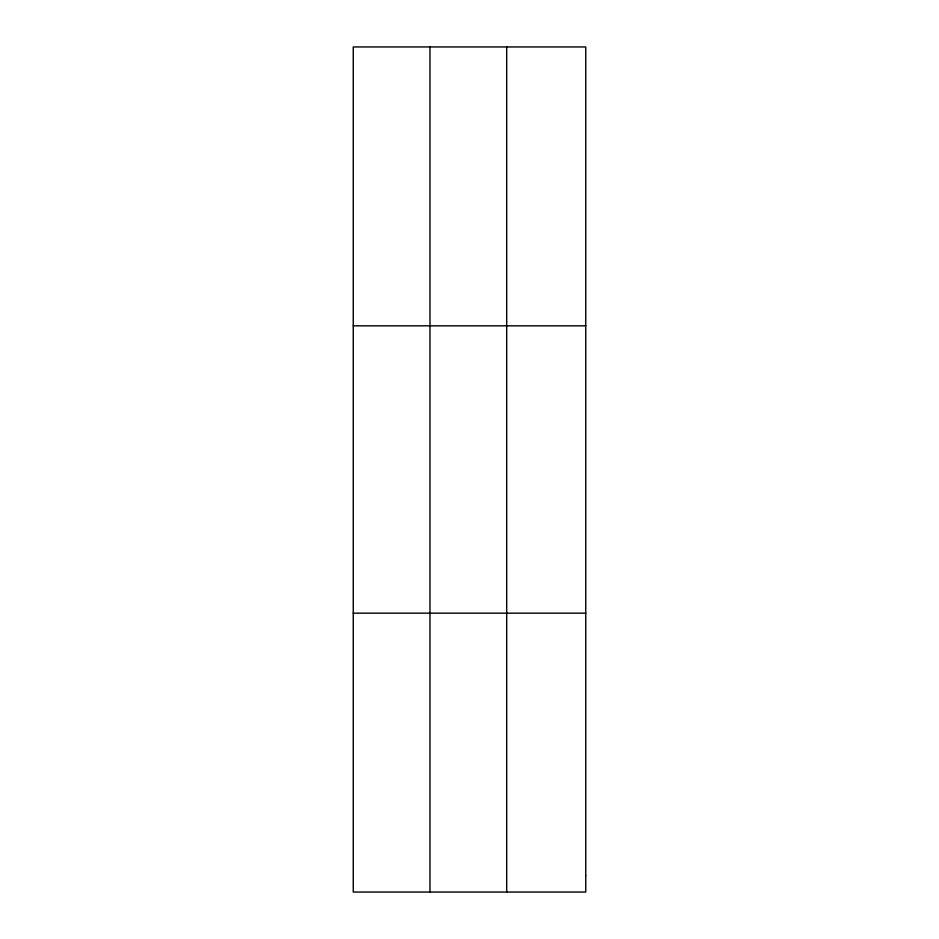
<?xml version="1.0" encoding="UTF-8"?>
<svg xmlns="http://www.w3.org/2000/svg" width="939" height="939" viewBox="0 0 939 939"><rect width="100%" height="100%" fill="white"/><g stroke="black" fill="none" stroke-linecap="round" stroke-linejoin="round"><path stroke-width="1.41" d="M429.968 892.05L429.968 46.95M506.696 892.05L506.696 46.95M353.252 325.833L585.748 325.833M353.252 613.167L585.748 613.167M585.748 875.641L585.748 892.05L353.252 892.05L353.252 46.95L585.748 46.95L585.748 875.641"/></g></svg>
